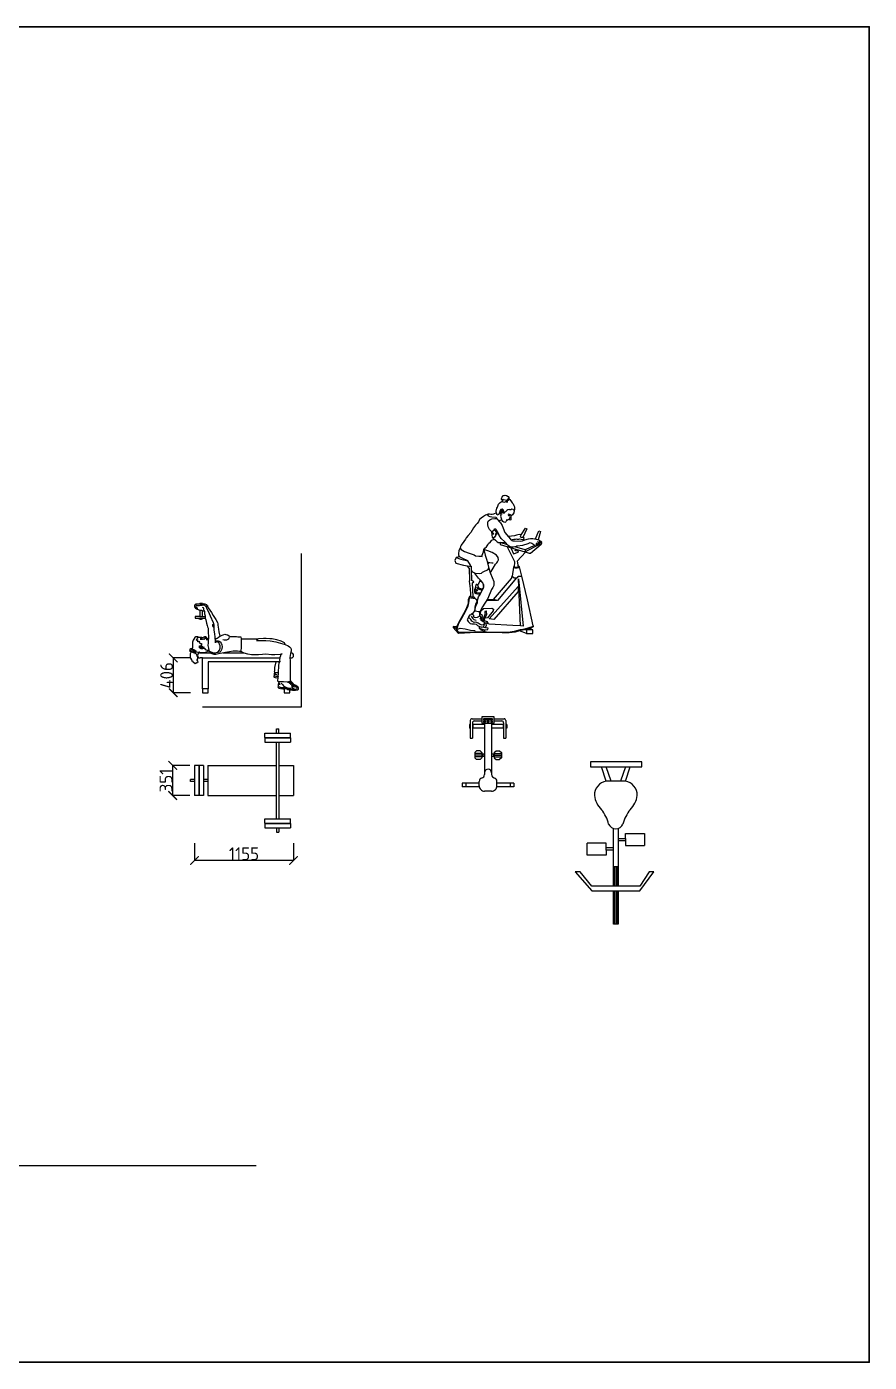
# Model space of a CAD drawing. Header units: millimetres. Extents: x -20209 to 130066, y -17035 to 5322.
# Drawn here: x -8210 to 1619, y -10248 to 5322 of the extents above; entities that cross this region are included whole.
import ezdxf

# ---------------------------------------------------------------- set-up
doc = ezdxf.new("R2010")
doc.units = ezdxf.units.MM
doc.layers.add('Acessórios', color=251, linetype='Continuous')
doc.layers.add('FUR', color=42, linetype='Continuous')
doc.styles.add('gost', font='GOST Common.ttf')
doc.dimstyles.new('Copy of GOST', dxfattribs={"dimtxt": 150, "dimasz": 100, "dimexe": 0.18, "dimexo": 0.06, "dimgap": 3, "dimtad": 1, "dimdec": 0, "dimzin": 0, "dimdsep": 46, "dimtxsty": 'gost', "dimblk": 'ARCHTICK', "dimcen": 0.09, "dimclrt": 256, "dimadec": 0, "dimazin": 0, "dimtfac": 1, "dimtdec": 0, "dimtofl": 0, "dimtmove": 0, "dimatfit": 3, "dimldrblk": 'ARCHTICK', "dimfxl": 200, "dimfxlon": 1, "dimtolj": 1, "dimtzin": 0, "dimarcsym": 0})

# ---------------------------------------------------------------- blocks, each defined once
blk = doc.blocks.new('_ArchTick')
at = {"color": 0, "linetype": 'ByBlock', "const_width": 0.15}
blk.add_lwpolyline([(-0.5, -0.5), (0.5, 0.5)], dxfattribs=at)
blk = doc.blocks.new('*D62')
at = {"color": 0, "lineweight": -2, "transparency": 16777216}
for p, q in [((-6252, -4198), (-6252, -4399)), ((-5098, -4198), (-5098, -4399)), ((-5098, -4398), (-6252, -4398))]:
    blk.add_line(p, q, dxfattribs=at)
at = {"layer": 'Defpoints', "color": 0, "transparency": 16777216}
for p in [(-6252, -3641), (-5098, -3641), (-6252, -4398)]:
    blk.add_point(p, dxfattribs=at)
at = {"color": 0, "lineweight": -2, "transparency": 16777216, "xscale": 100, "yscale": 100, "zscale": 100, "rotation": 180}
blk.add_blockref('_ArchTick', (-6252, -4398), dxfattribs=at)
at = {"color": 0, "lineweight": -2, "transparency": 16777216, "xscale": 100, "yscale": 100, "zscale": 100}
blk.add_blockref('_ArchTick', (-5098, -4398), dxfattribs=at)
at = {"transparency": 16777216, "insert": (-5675, -4320), "char_height": 150, "attachment_point": 5, "style": 'gost'}
blk.add_mtext('\\A1;1155', dxfattribs=at)
blk = doc.blocks.new('*D63')
at = {"color": 0, "lineweight": -2, "transparency": 16777216}
for p, q in [((-6307, -3290), (-6507, -3290)), ((-6507, -3641), (-6507, -3290)), ((-6307, -3641), (-6507, -3641))]:
    blk.add_line(p, q, dxfattribs=at)
at = {"layer": 'Defpoints', "color": 0, "transparency": 16777216}
for p in [(-6507, -3290), (-6252, -3290), (-6252, -3641)]:
    blk.add_point(p, dxfattribs=at)
at = {"color": 0, "lineweight": -2, "transparency": 16777216, "xscale": 100, "yscale": 100, "zscale": 100}
for p, rotation in [((-6507, -3290), 90), ((-6507, -3641), 270)]:
    blk.add_blockref('_ArchTick', p, dxfattribs=dict(at, rotation=rotation))
at = {"transparency": 16777216, "insert": (-6585, -3465), "char_height": 150, "attachment_point": 5, "rotation": 90, "style": 'gost'}
blk.add_mtext('\\A1;351', dxfattribs=at)
blk = doc.blocks.new('*D64')
at = {"color": 0, "lineweight": -2, "transparency": 16777216}
for p, q in [((-6300, -2037), (-6500, -2037)), ((-6500, -2037), (-6500, -2443)), ((-6300, -2443), (-6500, -2443))]:
    blk.add_line(p, q, dxfattribs=at)
at = {"layer": 'Defpoints', "color": 0, "transparency": 16777216}
for p in [(-6160, -2037), (-6500, -2443), (-6160, -2443)]:
    blk.add_point(p, dxfattribs=at)
at = {"color": 0, "lineweight": -2, "transparency": 16777216, "xscale": 100, "yscale": 100, "zscale": 100}
for p, rotation in [((-6500, -2037), 90), ((-6500, -2443), 270)]:
    blk.add_blockref('_ArchTick', p, dxfattribs=dict(at, rotation=rotation))
at = {"transparency": 16777216, "insert": (-6578, -2240), "char_height": 150, "attachment_point": 5, "rotation": 90, "style": 'gost'}
blk.add_mtext('\\A1;406', dxfattribs=at)

msp = doc.modelspace()

# ---------------------------------------------------------------- linework, layer by layer
for p, q in [((-2687.026, -692.686), (-2688.83, -713.517)), ((-2688.83, -713.517), (-2397.861, -800.583)), ((-2600.93, -717.748), (-2687.532, -692.695)), ((-2395.819, -777.084), (-2517.25, -741.955)), ((-2397.861, -800.583), (-2223.819, -711.167)), ((-2395.819, -777.084), (-2397.861, -800.583)), ((-2287.397, -725.777), (-2395.819, -777.084)), ((-2224.858, -696.182), (-2249.328, -707.762)), ((-2224.858, -696.182), (-2237.568, -693.551)), ((-2223.819, -711.167), (-2224.858, -696.182)), ((-6159.21, -1554.402), (-6159.21, -1487.569)), ((-5550.229, -1815.574), (-5505.829, -1811.763)), ((-5505.829, -1811.763), (-5447.351, -1806.891)), ((-5447.351, -1806.891), (-5416.487, -1806.35)), ((-5416.487, -1806.35), (-5375.336, -1808.516)), ((-5375.336, -1808.516), (-5347.721, -1811.221)), ((-5347.721, -1811.221), (-5297.907, -1823.128)), ((-5297.907, -1823.128), (-5245.927, -1839.365)), ((-5245.927, -1839.365), (-5220.678, -1849.14)), ((-5220.678, -1849.14), (-5207.683, -1857.8)), ((-5207.683, -1857.8), (-5199.019, -1870.789)), ((-6187.527, -1977.95), (-6067.525, -1977.95)), ((-5917.977, -1977.95), (-5678.727, -1977.95)), ((-5199.019, -1870.789), (-5197.656, -1877.829)), ((-5126.463, -1977.95), (-5128.986, -1977.95)), ((-6160.212, -2036.72), (-6187.527, -2036.72)), ((-5138.832, -2036.72), (-5126.463, -2036.72))]:
    msp.add_line(p, q)
at = {"color": 7}
for p, q in [((-3190.72, -1703.959), (-3155.377, -1688.267)), ((-3155.377, -1688.267), (-3096.121, -1695.916)), ((-3096.121, -1695.916), (-3033.484, -1713.263)), ((-3033.484, -1713.263), (-2980.479, -1715.474))]:
    msp.add_line(p, q, dxfattribs=at)
at = {"color": 6, "lineweight": 30}
msp.add_lwpolyline([(-20209.213, 5322.209), (1618.744, 5322.209), (1618.744, -10248.43), (-20209.213, -10248.43)], close=True, dxfattribs=at)
for points in [[(-2697.091, -347.197), (-2703.106, -355.348), (-2705.215, -364.002), (-2711.106, -371.176), (-2725.12, -364.407), (-2727.388, -351.221), (-2735.388, -336.303), (-2733.876, -324.595), (-2724.461, -290.105), (-2717.218, -280.13), (-2712.652, -267.825), (-2705.85, -245.892), (-2689.537, -227.168), (-2687.332, -225.469), (-2674.484, -218.202), (-2666.044, -214.332), (-2660.753, -204.105), (-2665.602, -195.544), (-2669.73, -189.06), (-2672.249, -177.825), (-2664.377, -162.972), (-2654.047, -144.469), (-2651.716, -141.794), (-2638.899, -142.457), (-2629.734, -140.664), (-2614.239, -143.656), (-2594.87, -155.083), (-2584.287, -165.375), (-2584.822, -177.209), (-2591.437, -182.306), (-2600.128, -188.127), (-2613.606, -200.272), (-2629.227, -198.256), (-2652.66, -195.231), (-2657.635, -187.647), (-2659.494, -194.349), (-2658.045, -198.503), (-2660.909, -213.011), (-2661.413, -216.914), (-2640.313, -222.613), (-2626.865, -218.398), (-2613.638, -208.203), (-2612.819, -217.236), (-2607.59, -222.87), (-2600.977, -217.772), (-2596.884, -201.439), (-2601.009, -194.956), (-2589.294, -196.469), (-2584.759, -192.095), (-2575.72, -191.278), (-2577.768, -184.07), (-2584.822, -177.209)], [(-2575.72, -191.278), (-2563.689, -205.724), (-2553.107, -216.017), (-2545.705, -227.883), (-2537.202, -238.899), (-2525.925, -259.199), (-2518.303, -277.045), (-2518.019, -297.909), (-2519.656, -310.592), (-2524.696, -318.867), (-2529.073, -314.336), (-2533.922, -305.775), (-2550.269, -301.681), (-2562.268, -310.051), (-2574.959, -308.413), (-2582.77, -307.404), (-2599.021, -310.265), (-2607.964, -318.037), (-2622.924, -333.96), (-2631.237, -336.854), (-2641.883, -342.422), (-2648.149, -352.523), (-2647.016, -343.743), (-2645.127, -329.11), (-2653.726, -311.138), (-2665.409, -301.695), (-2678.984, -306.886), (-2688.18, -316.609), (-2692.872, -329.888), (-2694.131, -339.644), (-2697.091, -347.197)], [(-2668.733, -358.191), (-2671.568, -364.769), (-2682.306, -363.382), (-2686.179, -354.947), (-2685.172, -347.143), (-2686.591, -335.057), (-2677.71, -312.4), (-2670.498, -310.355), (-2657.459, -316.998), (-2655.665, -326.156), (-2658.751, -334.683), (-2666.089, -337.704), (-2666.119, -345.635)], [(-2828.816, -360.338), (-2859.019, -371.318), (-2880.087, -388.434), (-2910.572, -409.294), (-2929.183, -422.762), (-2940.521, -449.069), (-2954.283, -471.097), (-2974.376, -488.34), (-2998.434, -520.94), (-3014.527, -545.642), (-3028.32, -575.6), (-3059.34, -608.294), (-3083.747, -635.891), (-3093.214, -653.905), (-3110.157, -677.505), (-3142.688, -721.906), (-3149.459, -735.91), (-3152.103, -756.396), (-3142.403, -773.517), (-3101.586, -795.648), (-3049.526, -815.263), (-2988.427, -834.059), (-2975.041, -845.706), (-2934.886, -849.897), (-2910.226, -851.097), (-2897.535, -852.735), (-2895.646, -838.102), (-2882.545, -798.136), (-2876.342, -773.148), (-2866.264, -756.597), (-2847.401, -741.178), (-2831.686, -719.403), (-2823.436, -701.624), (-2800.289, -683.783), (-2784.826, -663.959), (-2765.741, -654.52), (-2766.793, -641.1)], [(-2730.375, -345.651), (-2766.552, -362.425), (-2781.575, -363.461), (-2794.52, -363.774), (-2812.943, -360.404), (-2828.816, -360.338), (-2833.855, -368.615), (-2826.454, -380.481), (-2809.383, -386.651), (-2785.101, -390.777), (-2739.213, -396.7), (-2727.53, -406.144), (-2720.76, -420.434)], [(-2524.696, -318.867), (-2528.222, -346.184), (-2542.108, -369.187), (-2559.618, -381.805), (-2561.477, -388.507), (-2564.31, -425.831), (-2570.672, -428.977), (-2583.837, -423.31), (-2590.797, -423.404), (-2596.056, -425.701), (-2599.488, -429.225), (-2600.843, -432.026), (-2604.747, -431.522), (-2608.401, -429.066), (-2608.778, -431.993), (-2609.282, -435.896), (-2614.667, -439.168), (-2616.62, -438.916), (-2618.101, -442.692), (-2621.06, -450.244), (-2623.516, -453.894), (-2633.784, -456.536), (-2643.421, -454.3), (-2657.311, -446.556), (-2661.908, -436.045), (-2666.885, -428.46), (-2680.082, -430.724), (-2690.348, -433.366), (-2696.866, -445.418), (-2684.961, -460.84), (-2662.504, -494.486), (-2651.387, -523.692), (-2631.92, -572.822), (-2590.176, -626.209), (-2564.759, -652.302), (-2548.822, -667.253), (-2538.588, -672.541), (-2521.611, -671.758), (-2453.616, -675.576), (-2425.398, -672.275), (-2400.203, -661.642), (-2356.931, -649.375), (-2332.367, -643.619), (-2307.581, -643.843), (-2268.779, -650.836), (-2239.396, -661.572), (-2213.317, -674.857), (-2206.641, -684.644), (-2206.547, -691.599), (-2209.979, -695.124), (-2221.065, -688.734), (-2230.827, -687.473), (-2236.812, -687.693), (-2237.819, -695.498), (-2242.733, -702.798), (-2248.967, -704.969), (-2249.219, -706.92), (-2250.604, -717.651), (-2256.495, -724.825), (-2263.455, -724.919), (-2266.257, -723.565), (-2269.092, -730.142), (-2275.704, -735.24), (-2284.365, -733.13), (-2290.413, -718.463), (-2298.571, -712.451), (-2306.38, -711.443), (-2319.293, -703.825), (-2324.396, -697.216), (-2341.97, -694.947), (-2365.085, -704.857), (-2428.167, -724.484), (-2483.03, -734.264), (-2496.698, -732.5), (-2500.256, -737), (-2533.261, -746.624), (-2555.842, -744.701), (-2577.92, -738.877), (-2593.982, -724.901), (-2632.532, -685.21), (-2673.886, -644.166), (-2696.593, -612.472), (-2707.964, -585.216), (-2717.287, -565.168), (-2727.963, -578.667), (-2737.474, -606.203), (-2753.313, -628.954), (-2766.793, -641.1), (-2776.65, -632.884), (-2778.73, -602.861), (-2783.959, -566.48), (-2811.077, -538.183), (-2827.204, -509.322), (-2832.339, -479.896), (-2831.143, -455.254), (-2827.427, -441.848), (-2806.609, -426.682), (-2784.218, -414.696), (-2747.937, -410.452), (-2730.365, -412.721), (-2714.176, -425.721), (-2696.866, -445.418)], [(-2679.535, -372.666), (-2682.022, -384.247), (-2672.761, -420.157)], [(-2665.805, -327.823), (-2667.726, -319.64), (-2674.938, -321.684), (-2677.3, -332.289), (-2678.182, -339.118), (-2677.456, -341.195), (-2677.488, -349.126), (-2674.308, -347.553), (-2672.103, -345.854)], [(-2613.553, -422.84), (-2613.08, -426.869), (-2612.608, -430.897)], [(-2608.924, -425.422), (-2605.27, -427.877), (-2602.466, -429.231)], [(-2594.482, -367.386), (-2590.609, -375.821), (-2584.752, -376.577), (-2576.814, -376.61), (-2569.351, -372.614)], [(-2594.482, -367.386), (-2587.302, -373.272), (-2580.468, -374.154), (-2573.634, -375.036), (-2569.351, -372.614)], [(-2580.578, -421.146), (-2582.153, -417.967), (-2579.697, -414.318), (-2575.793, -414.822), (-2573.966, -416.048)], [(-2571.069, -393.61), (-2577.114, -409.692)], [(-2717.287, -565.168), (-2727.965, -547.92), (-2739.524, -537.502), (-2751.963, -533.912), (-2761.758, -540.582), (-2763.521, -554.24), (-2783.959, -566.48), (-2768.276, -583.381), (-2770.165, -598.015)], [(-2753.726, -547.57), (-2743.49, -552.859), (-2738.767, -562.395), (-2735.365, -566.802)], [(-2727.555, -567.81), (-2733.096, -579.988), (-2741.693, -592.764), (-2750.512, -599.56)], [(-2723.314, -572.788), (-2710.925, -597.596), (-2697.339, -610.685)], [(-2554.725, -661.715), (-2543.921, -654.799), (-2527.698, -651.942), (-2507.702, -650.563), (-2496.353, -647.077), (-2486.859, -650.283), (-2478.213, -652.39), (-2470.038, -650.474), (-2457.117, -650.162), (-2441.524, -652.175), (-2413.134, -654.85), (-2407.853, -644.64), (-2409.395, -633.55), (-2417.191, -632.544), (-2421.939, -630.94), (-2432.187, -633.578), (-2441.807, -631.347), (-2448.127, -626.57), (-2447.091, -610.863), (-2442.061, -602.601), (-2459.351, -598.389), (-2479.598, -601.715), (-2495.097, -606.646), (-2520.594, -612.265), (-2553.888, -616.878), (-2593.076, -622.5)], [(-2442.061, -602.601), (-2391.773, -523.15), (-2374.985, -531.258), (-2421.939, -630.94)], [(-2274.44, -649.816), (-2237.597, -556.914), (-2218.356, -561.378), (-2242.734, -660.352)], [(-2876.342, -773.148), (-2860.282, -840.501), (-2841.857, -897.335), (-2824.623, -978.767), (-2824.812, -995.575), (-2840.121, -1014.39), (-2883.35, -1034.553), (-2898.849, -1039.482), (-2909.507, -1052.958), (-2928.904, -1057.385), (-2973.862, -1052.572), (-3006.339, -1035.508), (-3020.644, -1015.84), (-3019.764, -978.329), (-3034.417, -953.666), (-3065.544, -903.113), (-3131.125, -873.855), (-3161.904, -858.991), (-3169.011, -837.282), (-3169.074, -822.422), (-3163.92, -782.493), (-3152.103, -756.396)], [(-2801.862, -1047.797), (-2768.813, -991.609), (-2740.96, -944.709), (-2726.027, -928.815), (-2718.546, -916.91), (-2708.329, -891.496), (-2709.21, -867.62), (-2729.206, -838.306), (-2781.742, -807.762), (-2829.813, -788.685), (-2866.943, -776.962), (-2876.342, -773.148)], [(-2766.53, -644.461), (-2741.418, -664.948), (-2726.61, -680.72), (-2715.794, -689.047), (-2713.123, -691.372), (-2702.402, -692.756), (-2687.532, -692.695), (-2660.714, -692.198), (-2629.51, -688.322)], [(-2211.126, -694.463), (-2205.521, -707.589), (-2207.628, -716.228), (-2331.996, -819.976), (-2345.64, -818.215), (-2392.391, -804.259), (-2490.192, -909.455), (-2476.771, -974.355), (-2488.875, -983.683), (-2513.367, -981.512), (-2518.837, -977.835), (-2517.765, -915.797), (-2603.862, -738.941)], [(-2557.746, -752.74), (-2559.332, -761.916), (-2531.538, -822.93), (-2475.388, -802.455), (-2474.131, -792.717), (-2503.119, -786.995), (-2503.42, -768.996)], [(-2503.119, -786.995), (-2511.891, -785.863), (-2510.076, -767.005)], [(-2270.573, -703.172), (-2267.077, -714.533), (-2266.351, -716.61)], [(-2266.511, -694.769), (-2260.055, -698.578), (-2254.7, -703.237)], [(-2256.81, -681.144), (-2249.379, -685.079), (-2240.592, -686.213)], [(-2226.987, -673.092), (-2224.939, -680.299)], [(-2220.531, -676.901), (-2217.381, -683.258)], [(-3161.904, -858.991), (-3198.661, -867.401), (-3215.731, -899.851), (-3204.034, -932.054), (-3114.905, -955.441), (-3044.26, -968.521), (-3019.457, -972.202)], [(-3198.661, -867.401), (-3145.467, -885.159), (-3065.544, -903.113)], [(-2838.058, -915.285), (-2810.599, -923.839), (-2782.334, -927.488), (-2769.665, -929.123)], [(-2817.829, -921.587), (-2825.75, -933.764), (-2830.67, -950.195)], [(-3077.013, -962.456), (-3048.504, -993.716), (-3045.636, -1132.699), (-3050.07, -1144.009), (-3044.566, -1170.462), (-3035.793, -1232.981), (-3031.514, -1291.948), (-3034.186, -1320.316), (-3015.071, -1325.754), (-3006.299, -1326.887), (-3000.922, -1323.62), (-3009.796, -1162.079), (-2995.241, -1149.106), (-3016.022, -1133.552), (-3018.034, -1118.441), (-3020.644, -1015.84)], [(-2824.623, -978.767), (-2800.413, -1052.189), (-2762.148, -1147.228), (-2761.015, -1169.156), (-2762.083, -1192.781), (-2769.094, -1208.708), (-2773.998, -1215.996), (-2787.962, -1239.735), (-2832.004, -1342.961), (-2894.437, -1442.822), (-2924.772, -1501.283), (-2942.315, -1499.019), (-2973.849, -1489.997), (-2982.118, -1484.969), (-2970.707, -1434.957), (-2952.853, -1388.747), (-2949.961, -1366.347), (-2939.556, -1324.126), (-2921.166, -1296.798), (-2896.11, -1248.547), (-2886.051, -1232.023), (-2880.518, -1219.866), (-2877.376, -1195.52), (-2889.921, -1162.217), (-2913.941, -1133.373), (-2939.213, -1106.548), (-2986.489, -1045.938)], [(-2840.2, -1356.071), (-2765.793, -1355.942), (-2554.943, -1111.873), (-2545.335, -1083.326)], [(-2532.857, -978.996), (-2545.335, -1083.326), (-2522.133, -1103.153), (-2496.416, -1103.503), (-2478.81, -1089.933), (-2475.855, -1082.394), (-2435.52, -1084.63), (-2463, -975.143)], [(-2518.627, -965.691), (-2526.603, -968.913), (-2532.857, -978.996), (-2517.893, -985.878), (-2490.353, -987.453), (-2468.754, -981.33), (-2463, -975.143), (-2468.095, -968.544), (-2478.846, -964.323)], [(-2302.079, -1662.139), (-2369.413, -1359.387), (-2435.52, -1084.63)], [(-2978.983, -1230.413), (-2965.118, -1238.143), (-2951.254, -1245.874), (-2953.61, -1256.46), (-2962.885, -1259.223), (-2973.605, -1257.839), (-2986.748, -1252.182)], [(-2951.281, -1184.687), (-2958.449, -1178.812), (-2968.448, -1179.502), (-2971.905, -1190.936), (-2973.665, -1204.571), (-2978.978, -1222.696), (-2985.861, -1237.649), (-2986.301, -1256.405), (-2977.687, -1266.427), (-2962.596, -1272.336), (-2939.708, -1279.251), (-2923.611, -1277.369), (-2910.442, -1276.146)], [(-2970.652, -1219.607), (-2959.428, -1217.096), (-2946.192, -1229.695), (-2923.807, -1240.505), (-2909.188, -1242.392), (-2898.437, -1235.86)], [(-2923.68, -1139.736), (-2934.872, -1165.023), (-2944.554, -1178.625), (-2951.281, -1184.687), (-2948.892, -1196.878), (-2939.207, -1213.969), (-2932.291, -1221.793), (-2918.175, -1227.575), (-2903.682, -1230.436), (-2891.608, -1229.024), (-2882.045, -1223.221)], [(-2922.603, -1124.179), (-2923.68, -1139.736), (-2910.414, -1144.418), (-2902.027, -1147.679)], [(-2882.58, -1181.703), (-2884.411, -1196.289), (-2882.995, -1208.354), (-2879.852, -1214.701)], [(-2496.416, -1103.503), (-2717.817, -1368.076), (-2765.793, -1355.942)], [(-6195.518, -1406.422), (-6191.065, -1398.78), (-6160.567, -1398.78), (-6157.248, -1407.039)], [(-3233.981, -1670.652), (-3234.642, -1683.438), (-3172.986, -1750.803), (-3171.227, -1737.169), (-3190.72, -1703.959), (-3168.244, -1629.632), (-3135.11, -1572.523), (-3092.514, -1495.844), (-3061.55, -1432.514), (-3054.539, -1416.587), (-3048.254, -1367.893), (-3043.162, -1343.799), (-3036.905, -1333.715), (-3025.462, -1337.173), (-3001.096, -1340.318), (-2981.103, -1338.938), (-2981.448, -1333.943), (-3000.922, -1323.62)], [(-3034.186, -1320.316), (-3044.294, -1321.87), (-3060.295, -1361.389), (-3061.018, -1390.008), (-3063.06, -1413.507), (-3079.91, -1451.927), (-3115.652, -1521.57), (-3173.842, -1626.929), (-3195.249, -1677.632), (-3198.863, -1697.957), (-3233.981, -1670.652), (-3191.365, -1668.431)], [(-2981.103, -1338.938), (-2968.954, -1352.29), (-2957.918, -1366.586), (-2959.678, -1380.22), (-2973.195, -1408.179), (-2981.495, -1441.761), (-2982.118, -1484.969), (-3008.12, -1517.531), (-3012.174, -1525.919), (-3010.728, -1530.066), (-3003.905, -1530.947), (-2999.19, -1540.467), (-2997.303, -1556.551), (-2991.109, -1562.302), (-2969.793, -1566.043), (-2949.546, -1562.716), (-2935.368, -1552.666), (-2930.464, -1545.378), (-2923.516, -1545.285), (-2923.958, -1533.346), (-2923.519, -1514.591), (-2924.772, -1501.283)], [(-2986.301, -1256.405), (-2986.489, -1273.212), (-2973.474, -1279.843), (-2970.077, -1284.242), (-2950.964, -1289.679), (-2926.598, -1292.824), (-2918.02, -1290.739)], [(-2717.817, -1368.076), (-2847.462, -1367.686)], [(-6252.279, -1424.776), (-6247.071, -1431.481), (-6243.189, -1438.686), (-6234.317, -1442.012), (-6223.227, -1447), (-6223.227, -1447)], [(-6252.12, -1438.476), (-6244.853, -1444.229), (-6233.763, -1451.434), (-6216.572, -1455.314)], [(-6247.685, -1449.005), (-6240.417, -1455.868), (-6232.654, -1458.086), (-6221.009, -1460.303), (-6214.355, -1461.965)], [(-6188.548, -1479.84), (-6188.548, -1554.402), (-6245.575, -1554.402), (-6245.575, -1572.996), (-6127.449, -1573.147)], [(-6242.623, -1416.653), (-6240.971, -1410.419), (-6232.654, -1407.648), (-6222.672, -1405.985), (-6153.913, -1407.093), (-6132.286, -1407.648), (-6123.414, -1409.865), (-6110.661, -1414.299), (-6107.334, -1420.95), (-6107.334, -1427.601), (-6108.442, -1430.373), (-6112.879, -1432.59), (-6121.728, -1434.642)], [(-6188.548, -1554.402), (-6128.566, -1554.402)], [(-6161.676, -1445.337), (-6150.031, -1450.326), (-6145.595, -1460.303), (-6145.595, -1470.279), (-6145.041, -1480.81), (-6142.268, -1484.136)], [(-6107.334, -1423.721), (-6101.789, -1425.939), (-6101.789, -1433.698), (-6099.57, -1442.566), (-6094.58, -1453.097), (-6074.617, -1481.364), (-6055.763, -1507.415), (-6033.583, -1540.67), (-6003.639, -1587.229), (-5983.677, -1624.918), (-5978.575, -1637.538), (-5978.575, -1654.165), (-5974.138, -1702.94), (-5968.593, -1730.654), (-5961.94, -1768.343), (-5954.731, -1784.417), (-5958.613, -1788.851), (-5975.803, -1801.045), (-5989.665, -1810.468), (-5996.874, -1814.902), (-6004.082, -1814.902), (-6009.486, -1815.484)], [(-2923.516, -1545.285), (-2909.588, -1567.874), (-2898.74, -1598.978), (-2890.504, -1611.922), (-2878.807, -1613.432), (-2873.966, -1621.978), (-2871.702, -1635.142), (-2884.811, -1652.261), (-2897.009, -1654.647), (-2919.896, -1647.732), (-2942.754, -1632.9), (-2959.417, -1623.819), (-2976.707, -1619.606), (-2990.981, -1622.714), (-3016.039, -1609.579), (-3028.269, -1589.188), (-3042.826, -1571.468), (-3054.017, -1566.062), (-3053.137, -1559.245), (-3037.199, -1535.56), (-3026.448, -1529.027), (-3021.418, -1520.765), (-3015.32, -1519.572), (-3012.174, -1525.919)], [(-3027.139, -1549.73), (-3011.513, -1574.519), (-2993.655, -1589.696), (-2982.085, -1592.18), (-2967.717, -1596.015)], [(-2917.004, -1527.207), (-2913.074, -1489.1), (-2882.487, -1459.384), (-2783.863, -1455.285), (-2763.678, -1467.791), (-2768.267, -1487.991), (-2835.386, -1570.416), (-2864.53, -1573.585)], [(-2882.123, -1572.57), (-2895.121, -1572.606), (-2892.197, -1542.29), (-2902.887, -1532.989), (-2917.004, -1527.207)], [(-2869.401, -1603.649), (-2864.53, -1573.585), (-2841.078, -1530.076), (-2845.073, -1491.937), (-2850.92, -1491.182), (-2862.144, -1493.694), (-2866.545, -1497.087), (-2867.676, -1505.851), (-2866.733, -1513.893), (-2862.865, -1522.314), (-2885.28, -1580.806), (-2887.367, -1612.327)], [(-6040.126, -1641.417), (-6041.236, -1651.394), (-6040.681, -1662.479), (-6036.244, -1674.673)], [(-6028.481, -1649.731), (-6028.481, -1661.925), (-6032.363, -1680.216)], [(-3171.227, -1737.169), (-2992.517, -1734.397), (-2847.836, -1734.262), (-2688.409, -1735.04), (-2597.238, -1734.928), (-2518.439, -1726.288), (-2451.57, -1707.197), (-2397.904, -1698.283), (-2309.908, -1669.048), (-2302.079, -1662.139), (-2301.513, -1673.103), (-2329.241, -1688.335), (-2385.862, -1704.788), (-2403.436, -1710.441), (-2450.876, -1717.188), (-2510.673, -1735.211), (-2582.006, -1742.835), (-2662.207, -1742.383), (-2821.634, -1741.605), (-2965.34, -1741.866), (-3172.986, -1750.803)], [(-3053.137, -1559.245), (-3069.076, -1582.931), (-3071.434, -1593.517), (-3062.126, -1613.53), (-3036.001, -1633.735), (-3015.911, -1639.298), (-2985.322, -1640.277), (-2965.106, -1644.867), (-2951.87, -1657.466), (-2927.787, -1670.476), (-2904.899, -1677.391), (-2883.553, -1673.216), (-2873.273, -1662.662), (-2871.702, -1635.142)], [(-2915.563, -1568.094), (-2924.52, -1583.768)], [(-2910.845, -1577.614), (-2918.957, -1594.388)], [(-2907.482, -1589.928), (-2913.391, -1605.008)], [(-2902.168, -1602.496), (-2906.473, -1612.832)], [(-2861.918, -1684.146), (-2847.676, -1657.939), (-2849.437, -1640.88), (-2853.398, -1625.516), (-2831.736, -1634.254), (-2822.367, -1638.433), (-2833.121, -1614.273), (-2869.401, -1603.649), (-2885.416, -1612.579)], [(-2814.32, -1637.492), (-2540.14, -1655.063), (-2450.571, -1659.695)], [(-5954.731, -1784.417), (-5931.441, -1771.669), (-5916.469, -1765.572), (-5899.834, -1761.138), (-5885.97, -1761.692), (-5868.781, -1767.789), (-5849.373, -1779.428), (-5836.619, -1788.297), (-5823.866, -1788.851), (-5786.158, -1788.297), (-5764.532, -1788.851), (-5745.678, -1792.731), (-5724.053, -1792.731), (-5712.408, -1792.731), (-5708.922, -1812.349), (-5707.258, -1853.919), (-5707.812, -1899.369), (-5710.03, -1927.636), (-5714.467, -1956.458), (-5715.575, -1964.772), (-5723.894, -1962), (-5751.064, -1959.228), (-5802.635, -1959.228), (-5844.777, -1964.772), (-5890.803, -1973.085), (-5927.955, -1979.736), (-5972.316, -1990.822), (-6004.478, -1996.919), (-6023.332, -1996.919), (-6059.929, -1984.725), (-6077.349, -1969.189), (-6080.121, -1959.212), (-6084.091, -1948.594), (-6094.539, -1948.681), (-6111.174, -1946.464), (-6121.71, -1940.921), (-6127.81, -1929.836), (-6136.128, -1927.064), (-6146.663, -1928.727), (-6158.308, -1932.053), (-6174.944, -1929.836), (-6193.242, -1919.859), (-6195.461, -1906.557), (-6192.688, -1896.026), (-6183.261, -1894.363), (-6178.825, -1895.471), (-6172.17, -1891.037), (-6165.517, -1879.952), (-6164.962, -1878.29), (-6174.389, -1872.192), (-6182.152, -1871.638), (-6186.034, -1871.638), (-6188.807, -1864.987), (-6189.915, -1855.011), (-6194.906, -1843.925), (-6202.669, -1850.022), (-6213.759, -1850.576), (-6212.651, -1843.371), (-6212.096, -1830.623), (-6212.096, -1825.635), (-6218.751, -1832.84), (-6224.296, -1836.72), (-6230.395, -1829.514), (-6222.078, -1817.875), (-6216.532, -1802.355), (-6205.996, -1792.933), (-6212.651, -1789.053), (-6221.523, -1789.053), (-6235.386, -1789.053), (-6247.03, -1799.584), (-6258.675, -1816.212), (-6268.102, -1830.069), (-6275.31, -1853.348), (-6277.529, -1877.181), (-6276.42, -1896.58), (-6274.757, -1911.545), (-6276.974, -1919.305), (-6280.302, -1924.293), (-6274.202, -1934.27), (-6261.448, -1938.704), (-6244.258, -1949.235), (-6238.713, -1955.332), (-6237.603, -1959.212), (-6238.713, -1964.755), (-6241.485, -1969.189), (-6245.921, -1969.742), (-6247.585, -1968.634), (-6245.921, -1974.177), (-6247.03, -1976.394), (-6249.803, -1979.165), (-6247.585, -1984.153), (-6239.268, -1982.491), (-6233.723, -1988.587), (-6224.974, -2008.798), (-6216.656, -2025.979), (-6217.21, -2046.487), (-6224.419, -2057.019), (-6223.864, -2064.224), (-6217.21, -2073.646), (-6214.437, -2087.503), (-6216.102, -2093.6), (-6226.082, -2095.817), (-6244.381, -2104.685), (-6266.563, -2084.731), (-6268.78, -2076.972), (-6277.098, -2080.852), (-6285.416, -2057.019), (-6295.397, -2040.391), (-6299.833, -2022.1), (-6299.833, -1999.375), (-6298.724, -1984.41), (-6291.515, -1967.782), (-6294.843, -1965.565), (-6301.497, -1961.131), (-6305.378, -1955.588), (-6303.715, -1948.937), (-6303.16, -1950.6), (-6303.16, -1940.624), (-6304.27, -1937.298), (-6297.06, -1925.104), (-6293.179, -1926.212), (-6286.525, -1930.092), (-6282.643, -1927.875), (-6280.302, -1924.293)], [(-6208.569, -1795.234), (-6186.127, -1793.441), (-6172.264, -1795.104), (-6167.828, -1797.321), (-6165.61, -1799.538), (-6157.847, -1799.538), (-6148.974, -1795.104), (-6138.439, -1790.115), (-6130.675, -1786.236), (-6126.794, -1785.681), (-6120.695, -1787.344), (-6119.22, -1790.734), (-6118.477, -1796.213), (-6118.477, -1803.417), (-6114.04, -1806.189), (-6109.05, -1806.189), (-6102.95, -1805.081), (-6101.286, -1807.852), (-6100.732, -1809.515), (-6097.405, -1808.96), (-6094.632, -1808.96), (-6092.414, -1810.069), (-6092.414, -1813.394), (-6090.699, -1815.061)], [(-6167.828, -1810.623), (-6165.61, -1812.84), (-6161.729, -1815.057), (-6161.174, -1815.057), (-6161.729, -1816.72), (-6165.61, -1819.491), (-6167.274, -1822.263), (-6167.274, -1826.142), (-6167.828, -1827.251), (-6169.754, -1819.591), (-6169.754, -1816.315), (-6168.389, -1813.038), (-6167.828, -1810.623), (-6167.296, -1808.67), (-6167.036, -1811.414)], [(-6156.642, -1820.411), (-6152.818, -1816.862), (-6145.988, -1815.496), (-6139.705, -1814.677), (-6133.422, -1816.588)], [(-6128.232, -1796.655), (-6130.144, -1802.936), (-6130.144, -1806.485), (-6128.504, -1809.216), (-6126.32, -1813.038)], [(-6119.104, -1791.589), (-6117.11, -1793.8), (-6115.96, -1797.825), (-6114.81, -1801.275), (-6114.81, -1803.383), (-6114.632, -1805.82)], [(-6100.732, -1809.515), (-6105.168, -1814.503), (-6107.94, -1819.491), (-6108.495, -1827.806), (-6108.495, -1820.046), (-6108.495, -1813.394), (-6107.386, -1809.515), (-6105.168, -1807.852)], [(-6105.168, -1820.046), (-6100.178, -1815.057), (-6097.405, -1812.84), (-6092.414, -1812.84)], [(-6007.797, -1839.968), (-5994.468, -1837.042), (-5976.037, -1837.527), (-5963.426, -1842.86), (-5953.24, -1850.618), (-5942.569, -1862.738), (-5934.809, -1883.1), (-5930.444, -1906.855), (-5932.383, -1925.763), (-5937.736, -1941.389), (-5946.467, -1956.418), (-5958.593, -1968.539), (-5976.053, -1974.357), (-6000.306, -1979.204), (-6021.162, -1979.69), (-6040.079, -1977.75), (-6072.446, -1963.005)], [(-5842.653, -1798.257), (-5850.898, -1807.469), (-5857.204, -1816.195), (-5865.449, -1822.014), (-5879.515, -1827.832), (-5896.491, -1828.801), (-5907.162, -1828.801), (-5923.168, -1824.438)], [(-5708.82, -1814.89), (-5659.865, -1813.129), (-5633.562, -1813.129), (-5579.122, -1815.574), (-5549.148, -1815.574), (-5531.409, -1818.021), (-5516.117, -1824.746), (-5504.494, -1832.083)], [(-5529.574, -1832.694), (-5504.494, -1832.083), (-5421.053, -1833.96), (-5368.447, -1838.24), (-5304.218, -1848.022), (-5251, -1863.919), (-5194.724, -1878.593), (-5159.857, -1894.49), (-5144.565, -1907.941), (-5129.884, -1921.393), (-5124.379, -1938.512), (-5124.379, -1958.689), (-5131.107, -1986.815), (-5139.006, -2031.235), (-5137.783, -2069.754), (-5137.783, -2177.975), (-5137.723, -2231.491), (-5135.276, -2290.188), (-5130.383, -2308.53), (-5142.617, -2312.199), (-5173.202, -2317.701), (-5214.797, -2315.868), (-5238.654, -2315.256), (-5263.121, -2314.644), (-5276.579, -2314.644), (-5282.084, -2304.25), (-5275.356, -2266.342), (-5272.297, -2206.423), (-5268.016, -2130.607), (-5263.132, -2092.941), (-5258.935, -2083.207)], [(-6298.17, -1941.177), (-6293.733, -1951.154), (-6284.861, -1961.685), (-6272.662, -1965.011), (-6262.681, -1968.336), (-6253.808, -1974.433), (-6251.036, -1976.096)], [(-6247.585, -1968.634), (-6263.79, -1957.251), (-6280.98, -1941.732), (-6290.961, -1935.081), (-6293.179, -1928.429)], [(-6249.803, -1979.165), (-6266.008, -1976.096), (-6280.425, -1969.999), (-6291.515, -1967.782)], [(-6238.713, -1964.755), (-6219.589, -1969.937), (-6199.785, -1967.207), (-6195.005, -1970.62), (-6179.299, -1974.032), (-6159.496, -1974.715), (-6134.913, -1972.668), (-6123.304, -1971.303), (-6108.963, -1965.159), (-6104.867, -1961.747), (-6097.355, -1955.603), (-6091.892, -1952.191), (-6087.795, -1950.826), (-6087.795, -1950.826)], [(-6147.866, -1902.076), (-6144.539, -1912.607), (-6147.311, -1920.367), (-6158.401, -1925.91), (-6174.482, -1925.91), (-6185.018, -1922.03), (-6191.118, -1915.378), (-6191.118, -1905.402), (-6182.246, -1899.305), (-6168.937, -1899.859)], [(-6185.018, -1911.499), (-6182.246, -1918.705), (-6176.146, -1919.259), (-6168.383, -1919.813), (-6156.184, -1918.705), (-6152.856, -1917.596), (-6151.192, -1910.39)], [(-6173.373, -1903.185), (-6180.582, -1908.173), (-6180.028, -1910.944), (-6176.146, -1913.161), (-6166.164, -1911.499), (-6160.065, -1912.053), (-6156.737, -1912.053), (-6154.52, -1910.944), (-6153.965, -1908.173), (-6158.401, -1907.619)], [(-6169.492, -1899.305), (-6164.501, -1904.848), (-6160.065, -1902.631), (-6155.074, -1899.859)], [(-5257.332, -2036.72), (-5250.286, -2021.406), (-5244.78, -2008.565), (-5239.887, -1993.28), (-5231.323, -1986.555), (-5241.11, -1995.725), (-5253.345, -1995.725), (-5314.515, -1998.783), (-5354.275, -1998.783), (-5422.173, -1994.503), (-5458.263, -1997.56), (-5506.588, -2000.617), (-5542.678, -2000.617), (-5585.863, -2001.211), (-5632.351, -1993.263), (-5671.5, -1981.646), (-5697.803, -1968.195), (-5705.755, -1960.858), (-5714.512, -1956.797)], [(-6160.212, -2397.854), (-6160.212, -2036.72), (-5257.332, -2036.72), (-5260.539, -2057.559), (-5258.935, -2083.207), (-6092.857, -2083.207), (-6092.857, -2397.854)], [(-5304.085, -2083.207), (-5317.864, -2147.56), (-5319.586, -2181.991), (-5322.17, -2198.347), (-5314.419, -2203.512), (-5296.334, -2206.094), (-5280.832, -2206.955), (-5272.331, -2207.081)], [(-5321.235, -2238.764), (-5326.476, -2249.134), (-5328.198, -2256.021), (-5323.892, -2262.046), (-5310.974, -2263.768), (-5294.611, -2267.211), (-5281.694, -2266.35), (-5275.594, -2267.682)], [(-5309.838, -2204.166), (-5317.864, -2212.12), (-5322.17, -2220.727), (-5322.17, -2237.083), (-5317.864, -2244.83), (-5304.946, -2250.856), (-5292.028, -2250.856), (-5282.555, -2250.856), (-5274.612, -2251.771)], [(-5268.704, -2314.644), (-5273.01, -2333.662), (-5274.732, -2343.131), (-5274.732, -2363.79), (-5265.259, -2374.12), (-5241.146, -2382.728), (-5209.282, -2382.728), (-5184.307, -2382.728), (-5164.499, -2392.197), (-5142.969, -2397.362), (-5114.55, -2402.526), (-5088.714, -2402.526), (-5060.92, -2399.602)], [(-5266.121, -2327.636), (-5255.786, -2344.852), (-5268.704, -2346.574)], [(-5241.146, -2331.08), (-5221.339, -2349.157), (-5213.588, -2361.208), (-5202.392, -2369.816), (-5180.861, -2380.146), (-5160.193, -2386.171), (-5140.385, -2387.893), (-5126.606, -2389.614)], [(-5162.776, -2319.89), (-5147.275, -2319.89), (-5138.663, -2320.75), (-5127.468, -2338.827), (-5120.578, -2350.878), (-5116.272, -2360.347), (-5116.272, -2365.512), (-5117.133, -2374.12), (-5115.411, -2379.285), (-5107.66, -2387.893), (-5100.771, -2391.336), (-5090.436, -2391.336)], [(-5147.275, -2330.219), (-5134.357, -2322.472), (-5128.329, -2317.307)], [(-5042.209, -2377.563), (-5049.099, -2374.98), (-5066.323, -2375.841), (-5071.49, -2375.841), (-5086.13, -2374.98), (-5074.935, -2371.537), (-5058.572, -2370.677), (-5049.099, -2374.98), (-5072.351, -2356.903), (-5093.02, -2347.435), (-5105.938, -2330.219), (-5117.994, -2320.75), (-5131.773, -2312.142), (-5137.236, -2310.585)], [(-5136.941, -2342.27), (-5121.439, -2330.219), (-5115.411, -2324.193)], [(-5274.732, -2363.79), (-5279.9, -2373.259), (-5278.177, -2382.728), (-5267.843, -2389.614), (-5248.897, -2394.779), (-5220.477, -2398.223), (-5205.837, -2398.223), (-5197.225, -2391.336), (-5184.307, -2391.336), (-5176.555, -2397.362), (-5161.915, -2404.248), (-5138.663, -2409.413), (-5109.382, -2411.995), (-5074.935, -2411.995), (-5049.96, -2408.552), (-5041.348, -2399.944), (-5039.626, -2389.614), (-5042.209, -2377.563), (-5054.266, -2380.146), (-5058.572, -2381.867), (-5058.572, -2385.31), (-5060.92, -2399.602)], [(-5175.51, -2397.854), (-5207.617, -2397.854), (-5207.617, -2442.737), (-5140.262, -2442.737), (-5140.262, -2409.058)], [(-5130.051, -2349.157), (-5115.411, -2339.688), (-5102.493, -2337.105)], [(-5117.994, -2357.765), (-5099.048, -2347.435), (-5095.603, -2347.435)], [(-5113.688, -2362.929), (-5102.493, -2370.677), (-5089.575, -2371.537)], [(-5105.938, -2360.347), (-5093.02, -2353.461), (-5079.241, -2356.043), (-5066.323, -2363.79)], [(-15049.296, -7952.842), (-5532.065, -7952.842)]]:
    msp.add_lwpolyline(points)
for points in [[(-2595.176, -357.378), (-2581.036, -363.17), (-2570.17, -363.581), (-2563.116, -370.443), (-2571.649, -367.358), (-2578.483, -366.476), (-2588.845, -362.162)], [(-2477.85, -1205.482), (-2478.193, -1261.874), (-2761.413, -1590.661), (-2813.915, -1582.893)], [(-2474.021, -1114.398), (-2420.675, -1668.309), (-2448.437, -1660.765)], [(-6242.623, -1416.653), (-6249.278, -1416.653), (-6252.05, -1423.859), (-6253.713, -1430.51), (-6252.05, -1438.824), (-6247.059, -1450.463), (-6241.514, -1458.223), (-6229.869, -1465.429), (-6222.106, -1467.092), (-6209.907, -1470.971), (-6200.48, -1474.852), (-6193.272, -1479.84), (-6183.845, -1479.84), (-6177.745, -1478.731), (-6171.091, -1478.177), (-6162.218, -1482.057), (-6158.892, -1488.154), (-6157.228, -1490.925), (-6152.238, -1489.816), (-6147.246, -1488.154), (-6140.593, -1485.382), (-6136.156, -1494.25), (-6134.493, -1521.409), (-6128.948, -1545.243), (-6127.839, -1571.847), (-6121.184, -1594.017), (-6112.312, -1632.262), (-6106.212, -1658.867), (-6099.004, -1672.723), (-6092.904, -1690.459), (-6093.459, -1724.824), (-6089.636, -1800.606), (-6092.408, -1838.296), (-6094.626, -1859.358), (-6095.181, -1893.168), (-6089.636, -1921.99), (-6084.091, -1948.594), (-6072.446, -1963.005), (-6036.957, -1976.862), (-6007.568, -1976.307), (-5980.396, -1967.994), (-5962.652, -1946.932), (-5952.116, -1922.544), (-5952.671, -1897.048), (-5959.879, -1877.095), (-5970.416, -1859.912), (-5981.506, -1852.153), (-5997.032, -1848.273), (-6005.35, -1847.719), (-6007.568, -1862.129), (-6008.122, -1851.044), (-6005.35, -1847.719), (-6007.568, -1843.284), (-6010.895, -1795.064), (-6015.885, -1756.819), (-6023.649, -1711.924), (-6024.758, -1688.645), (-6024.758, -1667.029), (-6024.203, -1652.064), (-6028.085, -1634.882), (-6031.967, -1627.676), (-6065.745, -1548.985), (-6090.144, -1496.33), (-6108.997, -1458.639), (-6112.879, -1445.337), (-6112.879, -1437.578), (-6118.424, -1437.578), (-6123.414, -1433.144), (-6131.178, -1425.384), (-6137.277, -1420.95), (-6146.704, -1419.841), (-6157.24, -1420.396), (-6166.666, -1424.275), (-6179.42, -1424.275), (-6187.738, -1425.939), (-6197.165, -1428.709), (-6212.692, -1428.709), (-6221.564, -1427.601), (-6229.881, -1424.275), (-6238.754, -1420.95)], [(-6197.087, -1573.104), (-6161.407, -1573.104), (-6161.407, -1585.494), (-6197.087, -1585.494)], [(-6185.194, -1585.494), (-6169.946, -1585.494), (-6169.946, -1588.846), (-6185.194, -1588.846)], [(-2932.214, -1675.739), (-2930.577, -1693.772), (-2919.856, -1695.156), (-2873.955, -1708.011), (-2831.042, -1705.63), (-2827.805, -1688.226)], [(-6173.928, -1797.875), (-6173.928, -1806.189), (-6176.146, -1812.84), (-6177.254, -1816.72), (-6180.028, -1823.925), (-6180.582, -1827.251), (-6180.582, -1821.154), (-6180.582, -1811.732), (-6177.254, -1805.635)], [(-6123.861, -1799.659), (-6124.407, -1804.028), (-6124.407, -1808.943), (-6123.588, -1809.489), (-6121.949, -1806.758), (-6121.949, -1802.39), (-6122.768, -1799.386), (-6123.314, -1797.201)], [(-5310.974, -2217.284), (-5310.113, -2223.31), (-5297.195, -2231.058), (-5296.334, -2233.64), (-5313.558, -2228.475), (-5316.141, -2225.893), (-5317.002, -2217.284), (-5314.419, -2213.842)], [(-6160.212, -2442.737), (-6092.857, -2442.737), (-6092.857, -2397.854), (-6160.212, -2397.854)]]:
    msp.add_lwpolyline(points, close=True)
at = {"color": 59, "true_color": 0x55552a}
msp.add_lwpolyline([(-6160.212, -2608.823), (-5005.212, -2608.823), (-5005.212, -818.565)], dxfattribs=at)
at = {"color": 7}
for points in [[(-2915.838, -1696.281), (-2912.721, -1708.948), (-2890.807, -1715.738), (-2886.217, -1726.231), (-2867.574, -1727.648), (-2864.13, -1707.466)], [(-2380.884, -1710.934), (-2394.786, -1707.658)], [(-2306.108, -1710.934), (-2354.903, -1695.792)], [(-2380.884, -1750.803), (-2459.851, -1719.893)]]:
    msp.add_lwpolyline(points, dxfattribs=at)
msp.add_lwpolyline([(-2380.884, -1750.803), (-2306.108, -1750.803), (-2306.108, -1710.934), (-2380.884, -1710.934)], close=True, dxfattribs=at)
for centre, start, end in [((-6187.527, -2007.335), 90, 270), ((-5126.463, -2007.335), 270, 90)]:
    msp.add_arc(centre, 29.385, start, end)
at = {"layer": 'Acessórios', "color": 7}
for p, q in [((-3035.321, -2766.446), (-3035.321, -2973.351)), ((-3014.631, -2745.755), (-2900.833, -2745.755)), ((-3009.458, -2792.309), (-3009.458, -2973.351)), ((-2988.767, -2771.619), (-2900.833, -2771.619)), ((-2900.833, -2725.065), (-2900.833, -2797.482)), ((-2755.999, -2725.065), (-2900.833, -2725.065)), ((-2900.833, -2797.482), (-2755.999, -2797.482)), ((-2776.69, -2745.755), (-2880.142, -2745.755)), ((-2880.142, -2745.755), (-2880.142, -2761.273)), ((-2776.69, -2761.273), (-2880.142, -2761.273)), ((-2859.452, -2774.853), (-2880.142, -2774.853)), ((-2880.142, -2774.853), (-2880.142, -2785.198)), ((-2859.452, -2785.198), (-2880.142, -2785.198)), ((-2859.452, -2774.853), (-2859.452, -2785.198)), ((-2818.071, -2774.853), (-2838.761, -2774.853)), ((-2838.761, -2774.853), (-2838.761, -2785.198)), ((-2818.071, -2785.198), (-2838.761, -2785.198)), ((-2818.071, -2774.853), (-2818.071, -2785.198)), ((-2797.38, -2774.853), (-2797.38, -2785.198)), ((-2776.69, -2774.853), (-2797.38, -2774.853)), ((-2776.69, -2785.198), (-2797.38, -2785.198)), ((-2776.69, -2761.273), (-2776.69, -2745.755)), ((-2776.69, -2785.198), (-2776.69, -2774.853)), ((-2755.999, -2797.482), (-2755.999, -2725.065)), ((-2755.999, -2745.755), (-2642.201, -2745.755)), ((-2755.999, -2771.619), (-2668.064, -2771.619)), ((-2647.374, -2792.309), (-2647.374, -2973.351)), ((-2621.511, -2766.446), (-2621.511, -2973.351)), ((-5432.212, -2963.845), (-5432.212, -2913.68)), ((-5432.212, -2913.68), (-5131.222, -2913.68)), ((-5294.259, -2863.515), (-5269.176, -2863.515)), ((-5294.259, -2913.68), (-5294.259, -2863.515)), ((-5269.176, -2913.68), (-5269.176, -2863.515)), ((-5131.222, -2963.845), (-5131.222, -2913.68)), ((-3035.321, -2814.083), (-3045.666, -2814.083)), ((-3045.666, -2814.083), (-3045.666, -2855.464)), ((-3035.321, -2855.464), (-3045.666, -2855.464)), ((-2869.797, -2814.083), (-3009.458, -2814.083)), ((-2869.797, -2855.464), (-3009.458, -2855.464)), ((-3004.285, -2814.083), (-3004.285, -2855.464)), ((-2869.797, -2804.982), (-2869.797, -3396.31)), ((-2787.035, -2804.982), (-2787.035, -3375.595)), ((-2647.374, -2814.083), (-2787.035, -2814.083)), ((-2647.374, -2855.464), (-2787.035, -2855.464)), ((-2652.546, -2814.083), (-2652.546, -2855.464)), ((-2611.165, -2814.083), (-2621.511, -2814.083)), ((-2611.165, -2855.464), (-2621.511, -2855.464)), ((-2611.165, -2814.083), (-2611.165, -2855.464)), ((-5432.212, -2963.845), (-5131.222, -2963.845)), ((-5432.212, -2968.862), (-5432.212, -3019.027)), ((-5432.212, -2968.862), (-5131.222, -2968.862)), ((-5432.212, -3019.027), (-5131.222, -3019.027)), ((-5294.259, -3911.964), (-5294.259, -3019.027)), ((-5269.176, -3019.027), (-5269.176, -3911.964)), ((-5131.222, -2968.862), (-5131.222, -3019.027)), ((-3035.321, -2973.351), (-3009.458, -2973.351)), ((-2647.374, -2973.351), (-2621.511, -2973.351)), ((-2962.904, -3119.324), (-2983.595, -3140.014)), ((-2983.595, -3140.014), (-2983.595, -3202.086)), ((-2900.833, -3150.359), (-2983.595, -3150.359)), ((-2900.833, -3171.05), (-2983.595, -3171.05)), ((-2900.833, -3191.741), (-2983.595, -3191.741)), ((-2983.595, -3202.086), (-2962.904, -3222.776)), ((-2921.523, -3119.324), (-2962.904, -3119.324)), ((-2921.523, -3222.776), (-2962.904, -3222.776)), ((-2900.833, -3140.014), (-2921.523, -3119.324)), ((-2900.833, -3202.086), (-2921.523, -3222.776)), ((-2900.833, -3140.014), (-2900.833, -3202.086)), ((-2900.833, -3157.107), (-2900.833, -3184.993)), ((-2869.797, -3157.107), (-2900.833, -3157.107)), ((-2869.797, -3184.993), (-2900.833, -3184.993)), ((-2890.487, -3157.107), (-2890.487, -3184.993)), ((-2755.999, -3157.107), (-2787.035, -3157.107)), ((-2755.999, -3184.993), (-2787.035, -3184.993)), ((-2766.344, -3157.107), (-2766.344, -3184.993)), ((-2755.999, -3140.014), (-2735.309, -3119.324)), ((-2755.999, -3140.014), (-2755.999, -3202.086)), ((-2755.999, -3150.359), (-2673.237, -3150.359)), ((-2755.999, -3171.05), (-2673.237, -3171.05)), ((-2755.999, -3191.741), (-2673.237, -3191.741)), ((-2755.999, -3202.086), (-2735.309, -3222.776)), ((-2735.309, -3119.324), (-2693.927, -3119.324)), ((-2735.309, -3222.776), (-2693.927, -3222.776)), ((-2693.927, -3119.324), (-2673.237, -3140.014)), ((-2673.237, -3202.086), (-2693.927, -3222.776)), ((-2673.237, -3140.014), (-2673.237, -3202.086)), ((-1035.02, -3249.396), (-1635.02, -3249.396)), ((-1035.02, -3305.059), (-1035.02, -3249.396)), ((-6202.246, -3289.918), (-6252.411, -3289.918)), ((-6252.411, -3289.918), (-6252.411, -3641.073)), ((-6202.246, -3289.918), (-6202.246, -3641.073)), ((-6197.229, -3289.918), (-6197.229, -3641.073)), ((-6147.064, -3289.918), (-6197.229, -3289.918)), ((-6147.064, -3289.918), (-6147.064, -3641.073)), ((-6096.899, -3289.918), (-6096.899, -3641.073)), ((-6096.899, -3289.918), (-5298.553, -3289.918)), ((-5269.176, -3289.918), (-5097.559, -3289.918)), ((-2869.797, -3375.607), (-2869.797, -3396.298)), ((-2787.035, -3375.607), (-2787.035, -3396.298)), ((-1635.02, -3305.059), (-1591.655, -3305.059)), ((-1591.655, -3305.059), (-1313.338, -3305.059)), ((-1449.297, -3472.049), (-1504.96, -3305.059)), ((-1393.633, -3472.049), (-1449.297, -3305.059)), ((-1313.338, -3305.059), (-1174.179, -3305.059)), ((-1226.643, -3305.059), (-1282.306, -3472.049)), ((-1226.643, -3472.049), (-1170.979, -3305.059)), ((-1174.179, -3305.059), (-1035.02, -3305.059)), ((-6252.411, -3452.954), (-6297.559, -3452.954)), ((-6297.559, -3478.037), (-6297.559, -3452.954)), ((-6252.411, -3478.037), (-6297.559, -3478.037)), ((-6197.229, -3452.954), (-6202.246, -3452.954)), ((-6197.229, -3478.037), (-6202.246, -3478.037)), ((-6096.899, -3452.954), (-6147.064, -3452.954)), ((-6096.899, -3478.037), (-6147.064, -3478.037)), ((-2931.868, -3496.87), (-3128.428, -3496.87)), ((-3128.428, -3496.87), (-3128.428, -3538.251)), ((-2931, -3538.251), (-3128.428, -3538.251)), ((-3087.047, -3496.87), (-3087.047, -3538.251)), ((-2931.868, -3527.906), (-2931.868, -3476.18)), ((-2528.403, -3538.251), (-2725.831, -3538.251)), ((-2724.963, -3527.906), (-2724.963, -3476.18)), ((-2528.403, -3496.87), (-2724.963, -3496.87)), ((-2569.784, -3496.87), (-2569.784, -3538.251)), ((-2528.403, -3496.87), (-2528.403, -3538.251)), ((-1226.643, -3472.049), (-1449.297, -3472.049)), ((-6202.246, -3641.073), (-6252.411, -3641.073)), ((-6147.064, -3641.073), (-6197.229, -3641.073)), ((-6096.899, -3641.073), (-5294.259, -3641.073)), ((-5269.176, -3641.073), (-5097.559, -3641.073)), ((-2787.035, -3589.978), (-2869.797, -3589.978)), ((-5432.212, -3962.129), (-5432.212, -3911.964)), ((-5432.212, -3911.964), (-5131.222, -3911.964)), ((-5432.212, -3962.129), (-5131.222, -3962.129)), ((-5432.212, -3967.146), (-5432.212, -4017.311)), ((-5432.212, -3967.146), (-5131.222, -3967.146)), ((-5432.212, -4017.311), (-5131.222, -4017.311)), ((-5294.259, -4017.311), (-5294.259, -4067.476)), ((-5269.176, -4017.311), (-5269.176, -4067.476)), ((-5131.222, -3962.129), (-5131.222, -3911.964)), ((-5131.222, -3967.146), (-5131.222, -4017.311)), ((-1365.802, -4473.992), (-1365.802, -4025.15)), ((-1310.138, -4025.15), (-1310.138, -4473.992)), ((-1671.951, -4334.834), (-1671.951, -4195.675)), ((-1449.297, -4195.675), (-1671.951, -4195.675)), ((-1449.297, -4279.17), (-1449.297, -4195.675)), ((-1310.138, -4140.011), (-1226.643, -4140.011)), ((-1226.643, -4167.843), (-1310.138, -4167.843)), ((-1226.643, -4084.348), (-1003.989, -4084.348)), ((-1226.643, -4140.011), (-1226.643, -4084.348)), ((-1226.643, -4140.011), (-1226.643, -4167.843)), ((-1226.643, -4167.843), (-1226.643, -4223.507)), ((-1003.989, -4084.348), (-1003.989, -4223.507)), ((-1449.297, -4334.834), (-1671.951, -4334.834)), ((-1365.802, -4251.338), (-1449.297, -4251.338)), ((-1449.297, -4279.17), (-1449.297, -4334.834)), ((-1365.802, -4279.17), (-1449.297, -4279.17)), ((-1226.643, -4223.507), (-1003.989, -4223.507)), ((-1365.802, -4696.646), (-1365.802, -4473.992)), ((-1310.138, -4473.992), (-1365.802, -4473.992)), ((-1351.886, -4693.284), (-1351.886, -4473.992)), ((-1337.97, -4473.992), (-1337.97, -4696.646)), ((-1324.054, -4693.284), (-1324.054, -4473.992)), ((-1310.138, -4473.992), (-1310.138, -4696.646)), ((-1811.11, -4529.656), (-1616.287, -4752.31)), ((-1755.446, -4529.656), (-1811.11, -4529.656)), ((-1616.287, -4696.646), (-1755.446, -4529.656)), ((-948.325, -4529.656), (-1059.652, -4696.646)), ((-1059.652, -4752.31), (-892.662, -4529.656)), ((-892.662, -4529.656), (-948.325, -4529.656)), ((-1059.652, -4696.646), (-1616.287, -4696.646)), ((-1616.287, -4752.31), (-1310.138, -4752.31)), ((-1365.802, -5141.954), (-1365.802, -4752.31)), ((-1351.886, -5141.954), (-1351.886, -4751.915)), ((-1337.97, -4752.31), (-1337.97, -5141.954)), ((-1324.054, -5141.954), (-1324.054, -4751.915)), ((-1310.138, -4752.31), (-1310.138, -5141.954)), ((-1310.138, -4752.31), (-1059.652, -4752.31)), ((-1310.138, -5141.954), (-1365.802, -5141.954))]:
    msp.add_line(p, q, dxfattribs=at)
for centre, radius, start, end in [((-1418.715, -3639.012), 169.74, 100.3795, 180.0093894), ((-1257.224, -3639.012), 169.74, 359.9906, 79.6205), ((-1314.669, -3606.516), 275.709, 186.774486, 226.35562), ((-1361.265, -3606.516), 275.709, 313.6443, 353.2256), ((-1862.27, -4089.057), 455.824, 14.7476, 38.3825), ((-813.664, -4089.057), 455.824, 141.6175, 165.2525), ((-1337.97, -3938.231), 90.453, 202.61987, 337.3801)]:
    msp.add_arc(centre, radius, start, end, dxfattribs=at)
for centre, major_axis, start_param, end_param in [((-3014.631, -2766.446), (14.63, 14.63), 0.785398163, 2.35619449), ((-2988.767, -2792.309), (14.63, 14.63), 0.785398163, 2.35619449), ((-2838.761, -2804.982), (21.946, 21.946), 2.112109447, 2.35619449), ((-2818.071, -2804.982), (-21.946, 21.946), 3.926990817, 4.17107586), ((-2668.064, -2792.309), (-14.63, 14.63), 3.926990817, 5.497787144), ((-2642.201, -2766.446), (-14.63, 14.63), 3.926990817, 5.497787144), ((-2911.178, -3396.298), (-29.261, 29.261), 2.532881037, 3.926990817), ((-2828.416, -3375.607), (-29.261, 29.261), -0.785398163, 0.785398163), ((-2828.416, -3375.607), (29.261, 29.261), 5.497787144, 7.068583471), ((-2745.654, -3396.298), (29.261, 29.261), 2.35619449, 3.750304092), ((-2890.487, -3476.18), (-29.261, 29.261), -0.455199166, 0.785398163), ((-2869.797, -3527.906), (43.891, 43.891), 2.35619449, 3.926990817), ((-2787.035, -3527.906), (-43.891, 43.891), 2.35619449, 3.926990817), ((-2766.344, -3476.18), (29.261, 29.261), 5.497787144, 6.73838457)]:
    msp.add_ellipse(centre, major_axis=major_axis, ratio=1, start_param=start_param, end_param=end_param, dxfattribs=at)
at = {"layer": 'FUR', "color": 7}
for points in [[(-1635.02, -3249.396), (-1635.02, -3305.059)], [(-5097.559, -3289.918), (-5097.559, -3641.073)], [(-5294.259, -4067.476), (-5269.176, -4067.476)]]:
    msp.add_lwpolyline(points, dxfattribs=at)

# ---------------------------------------------------------------- dimensions: what is measured, and where the dimension line sits
at = {"color": 59, "true_color": 0x55552a}
for base, p1, p2, picture, middle in [((-6500.09, -2442.737), (-6160.212, -2036.72), (-6160.212, -2442.737), '*D64', (-6578.09, -2239.728)), ((-6506.928, -3289.918), (-6252.411, -3641.073), (-6252.411, -3289.918), '*D63', (-6584.928, -3465.495))]:
    dim = msp.add_linear_dim(base=base, p1=p1, p2=p2, angle=90, dimstyle='Copy of GOST', dxfattribs=at)
    dim.commit()
    dim.dimension.update_dxf_attribs({"geometry": picture, "text_midpoint": middle})
dim = msp.add_linear_dim(base=(-6252.411, -4398.327), p1=(-5097.559, -3641.073), p2=(-6252.411, -3641.073), dimstyle='Copy of GOST', dxfattribs=at)
dim.commit()
dim.dimension.update_dxf_attribs({"geometry": '*D62', "text_midpoint": (-5674.985, -4320.327)})

doc.saveas('drawing.dxf')
